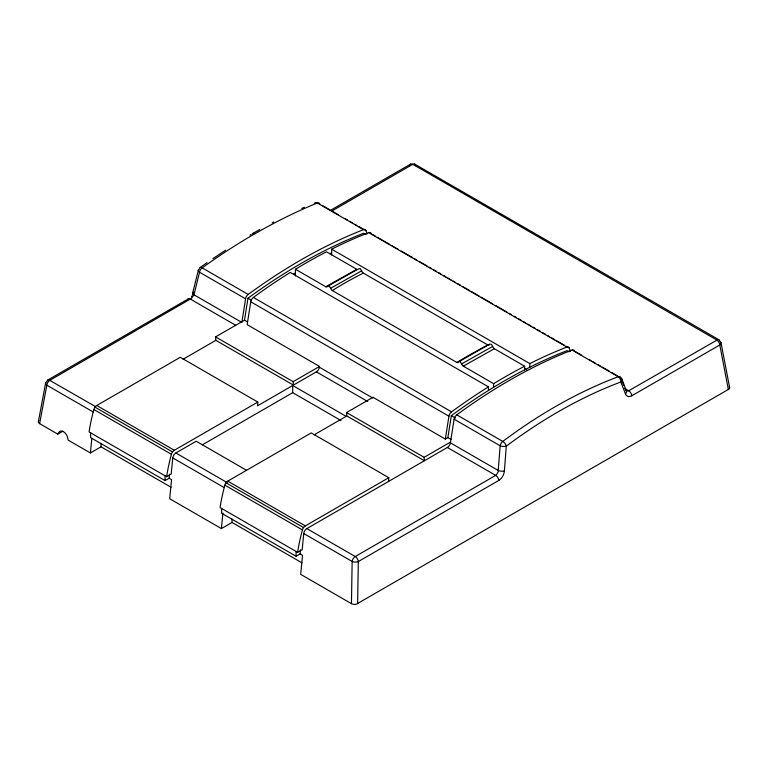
<?xml version="1.0" encoding="UTF-8"?>
<svg xmlns="http://www.w3.org/2000/svg" width="768" height="768" viewBox="0 0 768 768"><rect width="100%" height="100%" fill="white"/><g stroke="black" fill="none" stroke-linecap="round" stroke-linejoin="round"><path stroke-width="1.15" d="M729.178 386.698A4.349 2.506 0 0 1 729.158 388.992L356.496 604.138A4.349 2.506 0 0 1 351.446 603.667L352.147 561.466A4.387 2.534 -60 0 1 355.229 556.531L496.272 475.037L498.086 472.003L500.16 445.795A4.387 2.534 -60 0 1 502.79 441.427A554.611 349.93 -65.1 0 1 618.259 376.714A4.387 2.534 -60 0 1 620.736 377.789L623.645 385.354M357.619 603.667L358.31 561.542A4.387 2.534 60 0 0 355.229 556.531L306.845 528.605A4.387 2.534 -60 0 0 303.763 533.539L302.179 549.696L297.619 552.326L220.061 507.552A154.752 89.347 -60 0 1 224.861 485.136A4.387 2.534 -60 0 1 227.77 481.123L311.251 432.922L388.81 477.696L388.541 481.44M246.547 470.304L196.195 441.235L175.853 452.976A4.387 2.534 -60 0 0 172.771 457.91L171.187 474.067L166.618 476.698L89.069 431.923A154.752 89.347 -60 0 1 93.859 409.507A4.387 2.534 -60 0 1 96.768 405.494L180.259 357.293L257.818 402.067L257.549 405.811L316.358 371.846A4.387 2.534 -60 0 0 319.402 367.219L319.526 366.442L247.152 324.662L250.752 301.795A4.387 2.534 -60 0 1 253.382 297.427A557.222 321.715 -60 0 1 290.266 272.448L488.448 386.861L488.448 390.47A552.797 319.162 -60 0 0 451.334 415.661L447.878 437.616L445.334 439.075L372.97 397.296L346.57 412.531L346.838 415.958L424.397 460.733L424.128 457.306L346.57 412.531M303.763 533.539L352.147 561.466A4.387 1.958 0.9 0 0 358.31 561.542L498.816 480.422A8.784 5.549 -65.1 0 0 504.403 470.87L506.294 446.17A4.387 2.208 53.1 0 0 502.79 441.427L456.749 414.845A4.387 2.534 -60 0 0 454.118 419.213L450.403 442.848A4.387 2.534 -60 0 1 447.36 447.485L306.845 528.605M38.842 420.71A4.349 2.506 0 0 0 39.629 423.638L57.792 434.131L59.357 431.587A7.296 4.685 66.3 0 1 66.509 434.88A7.402 4.752 66.3 0 1 68.045 440.045L90.403 452.957L91.805 438.634M90.614 432.816L90.614 437.606L165.072 480.586L169.142 478.243L169.536 474.182M169.142 478.243L171.552 479.635L169.68 498.73L221.395 528.586L222.912 513.072M221.606 508.454L221.606 513.235L296.064 556.224L300.134 553.872L300.538 549.811M367.018 234.086L365.99 230.717A4.387 2.534 -60 0 0 363.514 229.642A557.222 321.715 -60 0 0 248.198 294.442A4.387 2.534 -60 0 0 245.568 298.8L241.853 322.435L193.968 294.797A4.387 2.218 13.8 0 1 193.018 292.176M215.578 336.902L293.136 381.677L293.405 385.104L215.846 340.33L215.578 336.902L244.512 320.198L247.968 298.253A552.806 319.162 -60 0 1 363.696 233.222L365.77 234.422M372.97 397.296L372.845 398.064L319.402 367.219M445.334 439.075L448.934 416.218A4.387 2.534 -60 0 1 451.565 411.85A557.222 321.715 -60 0 1 488.448 386.861M38.419 421.44L45.667 382.829M39.629 423.638L46.838 385.2A4.387 2.448 10.6 0 1 46.838 381.715A4.387 2.534 60 0 1 49.92 380.266L191.414 298.435L193.968 294.797L199.526 272.218A4.387 2.218 13.8 0 1 199.478 269.03M192.71 292.982L198.278 270.413M295.45 276L295.45 269.251L325.776 286.762A2.448 1.411 60 0 0 327.408 286.358L329.117 286.003L330.682 288.24A2.448 1.411 60 0 0 332.314 290.534L456.768 362.39A2.448 1.411 60 0 0 458.4 361.987L459.955 361.536L461.674 363.869A2.448 1.411 60 0 0 463.306 366.163L493.632 383.674A557.222 321.715 -60 0 1 524.65 366.23L524.65 369.84A552.797 319.162 -60 0 0 493.632 387.283L488.448 390.47M458.4 361.987L489.802 344.045L491.424 344.39L492.691 346.426A2.448 1.411 60 0 0 494.333 348.72L524.65 366.23M200.208 267.494L207.072 262.646M212.899 258.624L225.59 250.176M463.306 366.163L494.333 348.72M293.722 273.917L295.45 272.861M325.776 286.762L356.794 269.318A2.448 1.411 60 0 0 357.283 269.52M249.974 235.123L250.992 234.538M330.835 210.144L410.563 164.122M331.882 211.018L412.646 164.39A4.387 2.534 -60 0 1 415.728 165.773M47.837 379.997L188.352 298.867M183.062 359.261L215.846 340.33M57.792 434.131L62.89 431.184M330.682 288.24L361.699 270.797L360.144 268.55L358.426 268.906A2.448 1.411 60 0 1 358.157 269.338M90.403 452.957L101.03 446.822L171.043 487.238M166.618 476.698A154.752 89.347 -60 0 1 171.418 454.282A4.387 2.534 -60 0 1 174.326 450.269L257.818 402.067M293.136 381.677L319.526 366.442M202.416 444.797L292.714 392.669L341.011 420.557M314.054 434.89L346.838 415.958M461.674 363.869L492.691 346.426M221.395 528.586L232.022 522.451L302.035 562.867M297.619 552.326A154.752 89.347 -60 0 1 302.419 529.91A4.387 2.534 -60 0 1 305.318 525.898L388.81 477.696M424.128 457.306L450.518 442.07M717.12 340.013L628.714 390.758L626.774 391.066L625.594 390.182M456.749 414.845A557.222 321.715 -60 0 1 572.064 350.045L618.259 376.714A4.387 2.861 69.4 0 1 620.851 381.965L625.421 393.85A8.774 5.539 -65.1 0 0 631.805 395.779L719.808 344.966A4.387 2.554 -10.8 0 0 719.798 341.328A4.387 2.534 -60 0 0 716.717 339.955L412.57 164.179M252.874 233.443L259.699 229.565M327.408 286.358L357.398 269.482M272.179 222.787L273.83 221.933M524.65 369.84L529.834 367.21A552.797 319.162 -60 0 1 567.062 350.64L569.136 351.83M329.923 253.651L331.651 252.787M301.786 208.426L304.358 207.283M49.526 380.237L95.213 406.416M414.701 164.112L718.781 339.667M322.877 205.824L330.058 209.971M332.112 211.152L338.275 214.714M345.456 218.861L347.51 220.042M349.565 221.232L352.646 223.008M354.691 224.198L356.746 225.379M358.8 226.57L365.99 230.717M372.211 234.307L375.322 236.102M377.395 237.302L389.846 244.493M391.92 245.693L398.15 249.283M401.261 251.078L412.675 257.674M414.749 258.864L416.822 260.064M419.942 261.859L427.2 266.054M429.274 267.254L431.357 268.454M433.43 269.654L436.541 271.45M438.614 272.65L440.688 273.84M443.808 275.645L445.882 276.835M447.955 278.035L451.066 279.83M453.139 281.03L455.213 282.23M457.296 283.43L460.406 285.226M462.48 286.426L469.747 290.621M471.821 291.811L479.078 296.006M481.162 297.206L492.566 303.792M495.686 305.597L507.101 312.182M509.174 313.382L511.248 314.582M514.358 316.378L516.432 317.578M518.515 318.778L521.626 320.573M523.699 321.773L525.773 322.963M527.846 324.163L530.966 325.958M533.04 327.158L535.114 328.358M537.187 329.558L540.298 331.354M542.371 332.554L545.491 334.349M547.565 335.549L549.638 336.749M551.712 337.939L554.822 339.744M556.906 340.934L564.163 345.13M566.237 346.33L569.357 348.125L570.384 351.494M575.568 351.715L581.722 355.267M588.912 359.414L590.966 360.605M593.011 361.786L595.066 362.976M598.147 364.752L600.202 365.933M602.256 367.123L609.437 371.27M611.491 372.451L620.736 377.789A4.387 2.899 -21 0 1 620.851 381.965A550.195 347.366 -65.1 0 0 506.294 446.17A4.387 1.738 4.4 0 1 500.16 445.795L454.118 419.213M314.227 203.491A4.387 2.947 67.9 0 1 317.318 202.973L363.514 229.642M331.651 254.986L331.651 249.168A557.222 321.715 -60 0 1 368.698 232.627L566.88 347.05A4.387 2.534 -60 0 1 569.357 348.125M624.557 388.368L628.714 390.758A4.387 2.534 60 0 1 631.795 395.779M331.651 249.168L529.834 363.59A557.222 321.715 -60 0 1 566.88 347.05M356.794 269.318L326.467 251.808A557.222 321.715 -60 0 0 295.45 269.251M361.699 270.797A2.448 1.411 60 0 0 363.331 273.091L487.786 344.947A2.448 1.411 60 0 0 489.427 344.534M524.65 368.611L526.723 369.811M248.198 294.442L202.157 267.859A4.387 2.141 54.4 0 0 199.651 268.051M253.382 297.427L451.565 411.85M247.968 298.253L251.078 300.048M451.334 415.661L455.482 418.061M245.568 298.8L199.526 272.218A4.387 2.534 -60 0 1 202.157 267.859A554.592 287.434 -55.4 0 1 254.966 233.674M250.752 301.795L448.934 416.218M244.512 320.198L247.622 321.994M447.878 437.616L450.989 439.411M450.403 442.848L498.278 470.486A4.387 1.738 4.4 0 0 504.413 470.861M235.718 325.296L190.435 299.146A4.387 2.534 60 0 0 187.661 299.52M316.358 371.846L367.747 401.52M447.36 447.485L495.734 475.411A4.387 2.534 60 0 1 498.826 480.422M346.157 416.362L292.714 385.507L292.714 392.669M96.768 405.494L174.326 450.269M227.77 481.123L305.318 525.898M175.853 452.976L227.232 482.64M95.002 407.155L172.56 451.939M225.994 482.784L303.552 527.568M93.859 409.507L171.418 454.282M224.861 485.136L302.419 529.91M93.158 411.946L46.838 385.2A4.387 2.534 -60 0 1 49.92 380.266M172.771 457.91L224.16 487.574M300.134 553.872L302.554 555.264L300.682 574.358L351.446 603.667M621.888 379.066L626.218 390.442M720.97 342.499L729.6 387.466M728.362 389.616L719.808 344.966A4.387 2.534 60 0 0 716.717 339.955M529.834 363.59L529.834 367.21M493.632 383.674L493.632 387.283M296.064 551.434L296.064 556.224M232.022 519.072L232.022 522.451M165.072 475.805L165.072 480.586M101.03 443.443L101.03 446.822M368.698 232.627A4.387 2.534 -60 0 1 371.174 233.702M456.739 362.458A518.822 170.966 -43.9 0 1 487.757 345.005M572.064 350.045A4.387 2.534 -60 0 1 574.541 351.12M409.555 165.84A4.387 2.534 60 0 1 412.646 164.39M332.314 290.554A518.822 386.755 -83.1 0 1 363.341 273.11M625.306 389.674A4.387 2.899 -21 0 1 625.421 393.85M317.318 202.973A4.387 2.534 -60 0 1 319.795 204.048A4.387 3.379 -12.3 0 0 319.133 203.702M317.309 203.011A554.64 287.405 -55.4 0 0 254.957 233.76A4.387 2.534 60 0 0 252.192 234.086M193.2 293.702A8.794 4.55 -55.3 0 1 192.682 294.768M192.077 295.805A8.794 4.55 -55.3 0 1 191.395 296.813"/></g></svg>
